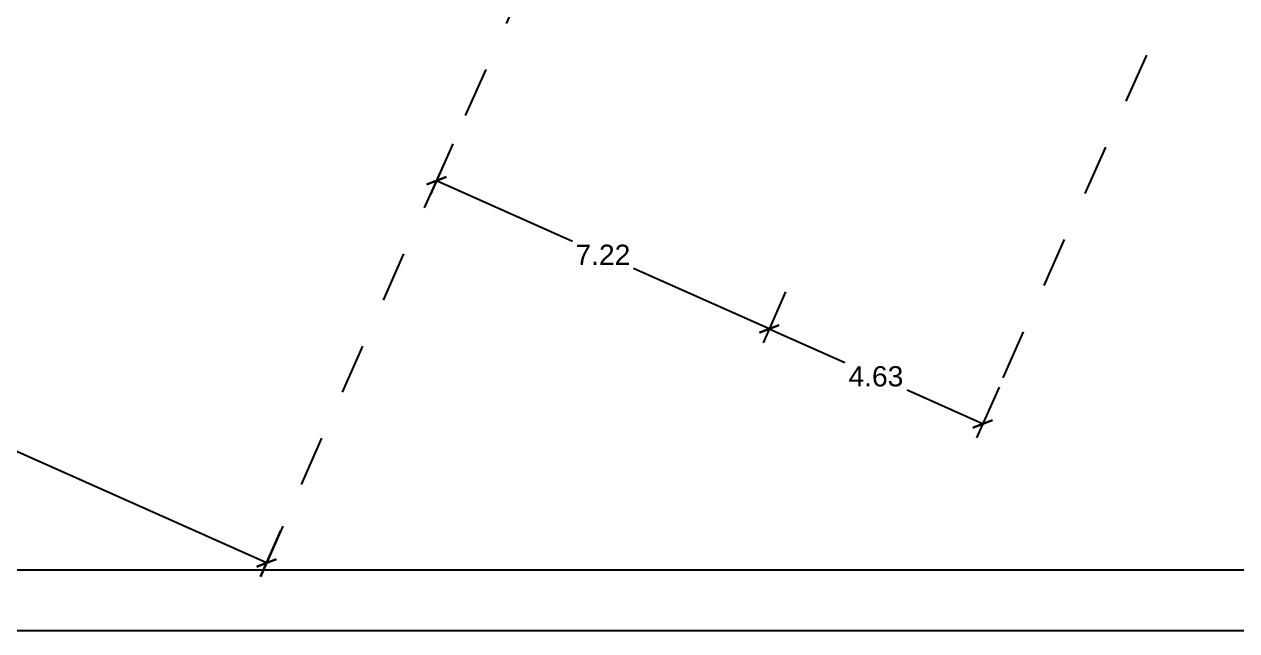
# Model space of a CAD drawing. Header units: millimetres. Extents: x 525387 to 527545, y 2235066 to 2235448.
# Drawn here: x 525564.25 to 525588.3, y 2235214.57 to 2235226.58 of the extents above; entities that cross this region are included whole.
import ezdxf

# ---------------------------------------------------------------- set-up
doc = ezdxf.new("R2010")
doc.units = ezdxf.units.MM
doc.linetypes.add('JIS_02_1.0', pattern=[2, 1, -1])
for name, color, linetype in [('auxiliar', 6, 'Continuous'), ('COTAS', 2, 'Continuous'), ('EJES', 1, 'Continuous')]:
    doc.layers.add(name, color=color, linetype=linetype)
doc.styles.get("Standard").update_dxf_attribs({"font": 'arial.ttf'})
doc.dimstyles.get("Standard").update_dxf_attribs({"dimtxt": 0.4, "dimasz": 0.3, "dimexe": 0.3, "dimexo": 0.2, "dimgap": 0.09, "dimtad": 0, "dimtih": 1, "dimtoh": 1, "dimzin": 0, "dimdsep": 46, "dimtxsty": 'Standard', "dimblk": 'ARCHTICK', "dimcen": 0.09, "dimclrd": 2, "dimclre": 1, "dimadec": 0, "dimazin": 0, "dimtfac": 1, "dimtofl": 0, "dimtmove": 0, "dimatfit": 3, "dimldrblk": 'ARCHTICK', "dimfxl": 1, "dimtolj": 1, "dimtzin": 0, "dimarcsym": 0})

# ---------------------------------------------------------------- blocks, each defined once
blk = doc.blocks.new('_ArchTick')
at = {"color": 0, "linetype": 'ByBlock', "lineweight": 0, "const_width": 0.15}
blk.add_lwpolyline([(-0.5, -0.5), (0.5, 0.5)], dxfattribs=at)
blk = doc.blocks.new('*D68')
at = {"layer": 'COTAS', "color": 1, "lineweight": -2, "transparency": 16777216}
for p, q in [((525549.591, 2235225.453), (525549.144, 2235224.448)), ((525569.383, 2235216.641), (525568.936, 2235215.636))]:
    blk.add_line(p, q, dxfattribs=at)
at = {"layer": 'COTAS', "color": 2, "lineweight": -2, "transparency": 16777216}
for p, q in [((525549.266, 2235224.722), (525558.501, 2235220.61)), ((525569.058, 2235215.91), (525559.822, 2235220.022))]:
    blk.add_line(p, q, dxfattribs=at)
at = {"layer": 'Defpoints', "color": 0, "transparency": 16777216}
for p in [(525549.672, 2235225.636), (525569.464, 2235216.824), (525569.058, 2235215.91)]:
    blk.add_point(p, dxfattribs=at)
at = {"layer": 'COTAS', "color": 2, "lineweight": -2, "transparency": 16777216, "xscale": 0.3, "yscale": 0.3, "zscale": 0.3}
for p, rotation in [((525549.266, 2235224.722), 155.9999999971858), ((525569.058, 2235215.91), 335.9999999971858)]:
    blk.add_blockref('_ArchTick', p, dxfattribs=dict(at, rotation=rotation))
at = {"layer": 'COTAS', "color": 0, "transparency": 16777216, "insert": (525559.162, 2235220.316), "char_height": 0.4, "attachment_point": 5}
blk.add_mtext('\\A1;21.66', dxfattribs=at)
blk = doc.blocks.new('*D69')
at = {"layer": 'COTAS', "color": 1, "lineweight": -2, "transparency": 16777216}
for p, q in [((525572.756, 2235224.216), (525572.308, 2235223.211)), ((525579.353, 2235221.279), (525578.905, 2235220.274))]:
    blk.add_line(p, q, dxfattribs=at)
at = {"layer": 'COTAS', "color": 2, "lineweight": -2, "transparency": 16777216}
for p, q in [((525572.43, 2235223.485), (525575.123, 2235222.287)), ((525579.027, 2235220.548), (525576.335, 2235221.747))]:
    blk.add_line(p, q, dxfattribs=at)
at = {"layer": 'Defpoints', "color": 0, "transparency": 16777216}
for p in [(525572.837, 2235224.399), (525579.434, 2235221.462), (525579.027, 2235220.548)]:
    blk.add_point(p, dxfattribs=at)
at = {"layer": 'COTAS', "color": 2, "lineweight": -2, "transparency": 16777216, "xscale": 0.3, "yscale": 0.3, "zscale": 0.3}
for p, rotation in [((525572.43, 2235223.485), 155.9999999917457), ((525579.027, 2235220.548), 335.9999999917458)]:
    blk.add_blockref('_ArchTick', p, dxfattribs=dict(at, rotation=rotation))
at = {"layer": 'COTAS', "color": 0, "transparency": 16777216, "insert": (525575.729, 2235222.017), "char_height": 0.4, "attachment_point": 5}
blk.add_mtext('\\A1;7.22', dxfattribs=at)
blk = doc.blocks.new('*D70')
at = {"layer": 'COTAS', "color": 1, "lineweight": -2, "transparency": 16777216}
for p, q in [((525579.353, 2235221.279), (525578.905, 2235220.274)), ((525583.585, 2235219.395), (525583.137, 2235218.39))]:
    blk.add_line(p, q, dxfattribs=at)
at = {"layer": 'COTAS', "color": 2, "lineweight": -2, "transparency": 16777216}
for p, q in [((525579.027, 2235220.548), (525580.526, 2235219.881)), ((525583.259, 2235218.664), (525581.761, 2235219.331))]:
    blk.add_line(p, q, dxfattribs=at)
at = {"layer": 'Defpoints', "color": 0, "transparency": 16777216}
for p in [(525579.434, 2235221.462), (525583.666, 2235219.578), (525583.259, 2235218.664)]:
    blk.add_point(p, dxfattribs=at)
at = {"layer": 'COTAS', "color": 2, "lineweight": -2, "transparency": 16777216, "xscale": 0.3, "yscale": 0.3, "zscale": 0.3}
for p, rotation in [((525579.027, 2235220.548), 155.9999999976716), ((525583.259, 2235218.664), 335.9999999976716)]:
    blk.add_blockref('_ArchTick', p, dxfattribs=dict(at, rotation=rotation))
at = {"layer": 'COTAS', "color": 0, "transparency": 16777216, "insert": (525581.143, 2235219.606), "char_height": 0.4, "attachment_point": 5}
blk.add_mtext('\\A1;4.63', dxfattribs=at)

msp = doc.modelspace()

# ---------------------------------------------------------------- linework, layer by layer
at = {"layer": 'auxiliar', "color": 1, "linetype": 'Continuous'}
for points in [[(525509.79, 2235334.567), (525689.79, 2235334.567), (525689.79, 2235214.567), (525509.79, 2235214.567)], [(525510.99, 2235333.367), (525688.59, 2235333.367), (525688.59, 2235215.767), (525510.99, 2235215.767)]]:
    msp.add_lwpolyline(points, close=True, dxfattribs=at)
at = {"layer": 'EJES', "linetype": 'JIS_02_1.0'}
for p, q in [((525583.666, 2235219.578), (525609.391, 2235277.358)), ((525568.937, 2235215.639), (525584.051, 2235249.586))]:
    msp.add_line(p, q, dxfattribs=at)

# ---------------------------------------------------------------- dimensions: what is measured, and where the dimension line sits
at = {"layer": 'COTAS'}
for p1, p2, picture, middle in [((525549.6724, 2235225.63569), (525569.46436, 2235216.82374), '*D68', (525559.16164, 2235220.31616)), ((525572.837, 2235224.399), (525579.434, 2235221.462), '*D69', (525575.729, 2235222.017)), ((525579.434, 2235221.462), (525583.666, 2235219.578), '*D70', (525581.143, 2235219.606))]:
    dim = msp.add_aligned_dim(p1=p1, p2=p2, distance=-1, dimstyle='Standard', dxfattribs=at)
    dim.commit()
    dim.dimension.update_dxf_attribs({"geometry": picture, "text_midpoint": middle})

doc.saveas('drawing.dxf')
